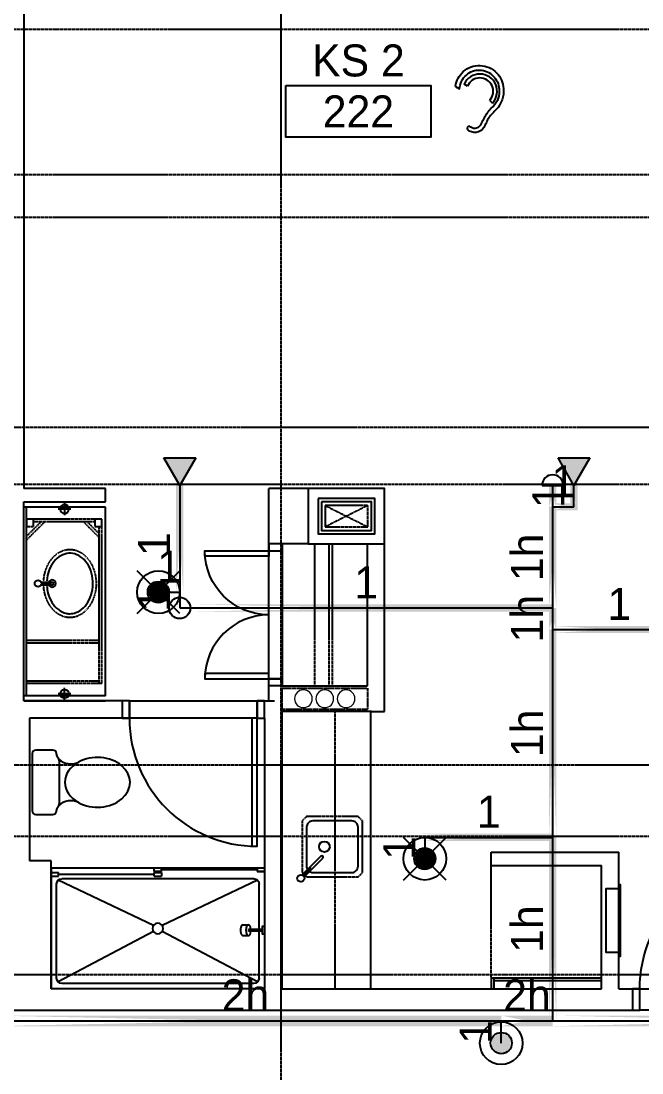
# Model space of a CAD drawing. Header units: inches. Extents: x -6955 to 13123, y -1334 to 3701.
# Drawn here: x 1898.4 to 2073.2, y 1671.9 to 1967.9 of the extents above; entities that cross this region are included whole.
import ezdxf
from ezdxf.enums import TextEntityAlignment as Align

# ---------------------------------------------------------------- set-up
doc = ezdxf.new("R2010")
doc.units = ezdxf.units.IN
doc.header["$MEASUREMENT"] = 0
doc.linetypes.add('CENTER2', pattern=[1.125, 0.75, -0.125, 0.125, -0.125])
doc.linetypes.add('HIDDEN2', pattern=[0.1875, 0.125, -0.0625])
for name, color, linetype in [('A-Door', 7, 'Continuous'), ('A-Door-Head', 8, 'Continuous'), ('A-Eqpm', 4, 'Continuous'), ('A-Flor-Case', 6, 'Continuous'), ('A-Flor-Case-Hidden', 8, 'HIDDEN2'), ('A-Flor-Outline', 4, 'Continuous'), ('A-Flor-Ovhd', 1, 'HIDDEN2'), ('A-Flor-Pfix', 7, 'Continuous'), ('A-Flor-Wall Mtd Fixture', 7, 'Continuous'), ('A-Grid(SmallScale)', 11, 'CENTER2'), ('A-HVAC', 6, 'HIDDEN2'), ('A-Tag-Rm(Scale)', 7, 'Continuous'), ('A-Wall-Full', 7, 'Continuous'), ('headdn', 7, 'Continuous'), ('PIPEBL', 4, 'Continuous'), ('pipemn', 6, 'Continuous'), ('PIPESPC', 7, 'Continuous'), ('spk-cap', 7, 'Continuous'), ('spk-piperise', 7, 'Continuous'), ('TIDYPIPE', 7, 'Continuous')]:
    doc.layers.add(name, color=color, linetype=linetype)
doc.layers.add('G-Anno-Nplt', color=140, linetype='Continuous', lineweight=18, plot=False)
doc.styles.add('PIPE', font='PIPE.SHX')
doc.styles.add('ROMANS', font='ROMANS', dxfattribs={"height": 0.25})
doc.dimstyles.new('STANDARD$7', dxfattribs={"dimtxt": 0.09375, "dimasz": 0.125, "dimexe": 0.125, "dimexo": 0.09375, "dimgap": 0.0625, "dimtad": 1, "dimdec": 6, "dimzin": 3, "dimdsep": 46, "dimlunit": 4, "dimtxsty": 'ROMANS', "dimcen": 0.09375, "dimadec": 0, "dimazin": 0, "dimtfac": 0.09375, "dimtdec": 0, "dimtofl": 0, "dimtmove": 0, "dimatfit": 3, "dimfxl": 1, "dimfrac": 2, "dimtolj": 1, "dimtzin": 3, "dimarcsym": 0})

# ---------------------------------------------------------------- blocks, each defined once
blk = doc.blocks.new('Rm Tag')
blk.add_lwpolyline([(-0.2124, 0.0759), (0.2124, 0.0759), (0.2124, -0.0759), (-0.2124, -0.0759)], close=True)
for p in [(0, 0.2858), (0, 0.1493), (0, 0)]:
    blk.add_attdef('XXX', text='', height=0.0938).set_placement(p, align=Align.MIDDLE_CENTER)
blk = doc.blocks.new('36in door')
blk.add_lwpolyline([(-1.5, -36), (0, -36), (0, 0), (-1.5, 0)], close=True)
blk.add_arc((0, 0), 36, 180, 270)
blk = doc.blocks.new('HI Symbol')
for p, q in [((-3.27, 0.7), (-4.19, 1.28)), ((3, -3.29), (3.79, -4.02))]:
    blk.add_line(p, q)
for points in [[(-6.63, 0.65, -0.182935), (-4.44, 4.8, -0.200247), (0.29, 6.53, -0.195072), (4.92, 4.47, -0.193072), (6.86, 0.03, -0.217394), (4.81, -5.88, 0.008253), (2.76, -8.08, 0.005655), (1.37, -10.89, -0.460511), (-3.3, -11.51, -0.33814)], [(-6.63, 0.65), (-5.5, -0.07, -0.195256), (-3.58, 3.85, -0.201114), (0.24, 5.25, -0.195703), (4.01, 3.58, -0.179051), (5.66, -0.07, -0.224659), (4.03, -4.95, 0.096678), (1.84, -7.53, 0.036089), (0.34, -10.32, -0.47152), (-2.7, -10.57, 0.661656), (-3.25, -11.51, -2.553875)]]:
    blk.add_lwpolyline(points, format="xyb")
for radius, end in [(4.85, 155.5899), (3.77, 157.8484)]:
    blk.add_arc((0.23, -0.73), radius, 317.2822, end)
blk = doc.blocks.new('Plumbing Chase')
at = {"layer": 'A-Flor-Outline', "linetype": 'HIDDEN2', "ltscale": 0.5}
blk.add_lwpolyline([(0.625, 0), (6.625, 0), (6.625, 24), (0.625, 24)], close=True, dxfattribs=at)
at = {"layer": 'G-Anno-Nplt'}
for centre in [(3.625, 18), (3.625, 12), (3.625, 6)]:
    blk.add_circle(centre, 2.5, dxfattribs=at)
blk = doc.blocks.new('18in door')
blk.add_lwpolyline([(0, 0), (1.5, 0), (1.5, 18), (0, 18)], close=True)
blk.add_arc((0, 0), 18, 0, 90)
blk = doc.blocks.new('Single 12x6 HVAC Shaft')
at = {"layer": 'A-Flor-Outline'}
blk.add_lwpolyline([(3.75, 17.75), (11.75, 17.75), (11.75, 3.75), (3.75, 3.75)], close=True, dxfattribs=at)
at = {"layer": 'A-HVAC'}
for p, q in [((4.75, 16.75), (10.75, 4.75)), ((4.75, 4.75), (10.75, 16.75))]:
    blk.add_line(p, q, dxfattribs=at)
blk.add_lwpolyline([(4.75, 16.75), (10.75, 16.75), (10.75, 4.75), (4.75, 4.75)], close=True, dxfattribs=at)
at = {"layer": 'A-Wall-Full'}
for points in [[(0, 21.5), (15.5, 21.5), (15.5, 0), (0, 0)], [(2.75, 18.75), (12.75, 18.75), (12.75, 2.75), (2.75, 2.75)]]:
    blk.add_lwpolyline(points, close=True, dxfattribs=at)
blk = doc.blocks.new('sink1915rear')
for p, q in [((-0.37, -1.9), (-0.37, -5.29)), ((-0.12, -1.97), (-0.12, -4.54)), ((0.13, -1.97), (0.13, -4.54)), ((0.38, -1.9), (0.38, -5.29)), ((0.38, -5.29), (-0.37, -5.29)), ((0.13, -4.54), (-0.12, -4.54))]:
    blk.add_line(p, q)
blk.add_circle((0, -1.04), 0.938)
for start, end in [(112.0243, 67.9757), (138.5829, 221.4171), (318.587, 41.413), (264.1135, 275.8865)]:
    blk.add_arc((0, -5.04), 1, start, end)
blk.add_open_spline([(-0.75, -3.54), (-1.37, -3.58), (-1.99, -3.68), (-3.59, -4.07), (-4.53, -4.46), (-6.15, -5.47), (-6.84, -6.09), (-7.86, -7.44), (-8.21, -8.17), (-8.46, -9.28), (-8.5, -9.65), (-8.5, -10.01), (-8.5, -10.59), (-8.4, -11.17), (-7.93, -12.47), (-7.49, -13.18), (-6.28, -14.46), (-5.51, -15.02), (-3.75, -15.9), (-2.76, -16.21), (-0.69, -16.54), (0.38, -16.56), (2.47, -16.29), (3.47, -16), (5.27, -15.17), (6.07, -14.63), (7.34, -13.38), (7.81, -12.68), (8.41, -11.21), (8.54, -10.45), (8.44, -8.94), (8.22, -8.19), (7.42, -6.76), (6.85, -6.1), (5.41, -4.95), (4.55, -4.47), (2.7, -3.81), (1.74, -3.61), (0.75, -3.54)], degree=3, knots=[4.798605, 4.798605, 4.798605, 4.798605, 5.014176, 5.014176, 5.378501, 5.378501, 5.742827, 5.742827, 6.107152, 6.107152, 6.283185, 6.283185, 6.283185, 6.561131, 6.561131, 6.925457, 6.925457, 7.289782, 7.289782, 7.654107, 7.654107, 8.018433, 8.018433, 8.382758, 8.382758, 8.747084, 8.747084, 9.111409, 9.111409, 9.475734, 9.475734, 9.84006, 9.84006, 10.204385, 10.204385, 10.56871, 10.56871, 10.909356, 10.909356, 10.909356, 10.909356])
at = {"layer": 'A-Flor-Case-Hidden', "linetype": 'HIDDEN2', "ltscale": 0.25}
blk.add_ellipse((0, -10.01), major_axis=(-9.5, 0), ratio=0.789474, start_param=4.791408, end_param=10.916548, dxfattribs=at)
blk = doc.blocks.new('wall sconce')
for p, q in [((0, 0), (3.75, 0)), ((2, -1.75), (2, 1.75))]:
    blk.add_line(p, q)
blk.add_circle((2, 0), 1.25)
blk = doc.blocks.new('41in Std Vanity')
at = {"layer": 'A-Flor-Case'}
for p, q in [((23, 54.5), (0, 54.5)), ((0.75, 1.5), (0.75, 54.5)), ((23, 1.5), (23, 54.5)), ((23, 1.5), (0, 1.5))]:
    blk.add_line(p, q, dxfattribs=at)
at = {"layer": 'A-Flor-Case-Hidden'}
for p, q in [((22, 51.12), (0.75, 51.12)), ((4.83, 50.38), (0.75, 46.3)), ((5.89, 50.38), (0.75, 45.24)), ((20, 50.38), (2.75, 50.38)), ((16.86, 50.38), (21.25, 45.99)), ((17.92, 50.38), (21.25, 47.05)), ((22, 4.88), (22, 51.12)), ((21.25, 4.88), (21.25, 49.12)), ((21.25, 17), (0.75, 17)), ((21.25, 16.25), (0.75, 16.25)), ((21.25, 5.62), (0.75, 5.62)), ((22, 4.88), (0.75, 4.88))]:
    blk.add_line(p, q, dxfattribs=at)
for points in [[(0.75, 49.12), (2.75, 49.12), (2.75, 51.12), (0.75, 51.12)], [(20, 49.12), (22, 49.12), (22, 51.12), (20, 51.12)]]:
    blk.add_lwpolyline(points, close=True, dxfattribs=at)
at = {"layer": 'A-Wall-Full'}
for p, q in [((0, 0), (0, 56)), ((0, 56), (23, 56)), ((23, 0), (0, 0))]:
    blk.add_line(p, q, dxfattribs=at)
at = {"layer": 'A-Flor-Pfix', "rotation": 90}
blk.add_blockref('sink1915rear', (2.99, 33.06), dxfattribs=at)
at = {"layer": 'A-Flor-Wall Mtd Fixture', "xscale": -1, "rotation": 90}
blk.add_blockref('wall sconce', (11.5, 56), dxfattribs=at)
at = {"layer": 'A-Flor-Wall Mtd Fixture', "rotation": 90}
blk.add_blockref('wall sconce', (11.5, 0), dxfattribs=at)
blk = doc.blocks.new('shower head')
for p, q in [((0.5, 0.25), (4.48, 0.25)), ((6.04, 1.5), (4.5, 1.5)), ((0.5, -0.25), (4.48, -0.25)), ((6.02, -1.5), (4.49, -1.5))]:
    blk.add_line(p, q)
blk.add_lwpolyline([(0, -1.12), (0.5, -1.12), (0.5, 1.12), (0, 1.12)], close=True)
at = {"extrusion": (0, 0, -1)}
for centre, start_param, end_param in [((4.5, 0), 4.878708, 10.826996), ((6.02, 0), 6.265998, 9.430839)]:
    blk.add_ellipse(centre, major_axis=(0, 1.5), ratio=0.483735, start_param=start_param, end_param=end_param, dxfattribs=at)
blk.add_open_spline([(4.48, 0.25), (4.49, 0.2), (4.49, 0.16), (4.49, 0.11), (4.5, 0.04), (4.5, -0.04), (4.49, -0.11), (4.49, -0.16), (4.49, -0.21), (4.48, -0.25)], degree=3, knots=[7.6339989, 7.6339989, 7.6339989, 7.6339989, 7.7552894, 7.7552894, 7.7552894, 7.9540134, 7.9540134, 7.9540134, 8.074038, 8.074038, 8.074038, 8.074038])
blk = doc.blocks.new('shower door')
at = {"layer": 'A-Flor-Case'}
for p, q in [((-31, -1), (-31, 0)), ((-29, 0), (-31, 0)), ((-29, -1), (-29, 0)), ((0, 0), (-2, 0)), ((-2, 0), (-2, -1)), ((-59.99, -1.26), (-57.99, -1.26)), ((-59.99, -2.26), (-57.99, -2.26)), ((-57.99, -2.26), (-57.99, -1.26)), ((-57.99, -1.76), (-31, -1.76)), ((-29, -1), (-31, -1)), ((-31, -1.26), (-29, -1.26)), ((-31, -2.26), (-31, -1.26)), ((-31, -2.26), (-29, -2.26)), ((-2, -0.5), (-29, -0.5)), ((-29, -1.26), (-29, -2.26)), ((0, -1), (-2, -1)), ((-2, -1), (0, -1))]:
    blk.add_line(p, q, dxfattribs=at)
blk = doc.blocks.new('30x34 shower')
at = {"layer": 'A-Flor-Pfix'}
for p, q in [((0, -34), (0, 0)), ((60, 0), (0, 0)), ((60, -34), (60, 0)), ((28.75, -16.18), (1.94, -1.94)), ((57, -1.5), (3, -1.5)), ((58.06, -1.94), (31.25, -16.18)), ((1.5, -3), (1.5, -29.5)), ((58.5, -3), (58.5, -29.5)), ((28.75, -17.82), (1.94, -30.56)), ((58.06, -30.56), (31.25, -17.82)), ((57, -31), (3, -31)), ((60, -34), (0, -34))]:
    blk.add_line(p, q, dxfattribs=at)
blk.add_circle((30, -17), 1.5, dxfattribs=at)
for centre, start, end in [((3, -3), 90, 180), ((57, -3), 0, 90), ((3, -29.5), 180, 270), ((57, -29.5), 270, 0)]:
    blk.add_arc(centre, 1.5, start, end, dxfattribs=at)
at = {"xscale": -1, "rotation": 179.9999999999999}
blk.add_blockref('shower door', (60, -34), dxfattribs=at)
at = {"layer": 'A-Flor-Pfix', "rotation": 180.0000000001253}
blk.add_blockref('shower head', (60, -16.5), dxfattribs=at)
blk = doc.blocks.new('Toiliet American Std Cadet Pro')
for p, q in [((5.84, 9.06), (1, 9.06)), ((0, 8.06), (0, -8.06)), ((6.84, 7.9), (6.84, 8.06)), ((7.53, 6.52), (7, 7.36)), ((7.69, -5.98), (7.69, 5.98)), ((6.84, -8.06), (6.84, -7.9)), ((7, -7.36), (7.53, -6.52)), ((1, -9.06), (5.84, -9.06))]:
    blk.add_line(p, q)
for centre, radius, start, end in [((1, 8.06), 1, 90, 180), ((5.84, 8.06), 1, 0, 90), ((7.84, 7.9), 1, 180, 212.4157), ((6.69, 5.98), 1, 0, 32.4157), ((10.89, 10.1), 4.91, 226.8784, 295.5831), ((10.89, -10.1), 4.91, 64.417, 133.1217), ((1, -8.06), 1, 180, 270), ((5.84, -8.06), 1, 270, 0), ((7.84, -7.9), 1, 147.5844, 180), ((6.69, -5.98), 1, 327.5844, 0)]:
    blk.add_arc(centre, radius, start, end)
for start_param, end_param in [(4.086017, 8.480354), (2.197169, 4.086017)]:
    blk.add_ellipse((18.39, 0), major_axis=(9.17, 0), ratio=0.762999, start_param=start_param, end_param=end_param)
blk = doc.blocks.new('kitchen faucet')
for p, q in [((0.93, 0.38), (8.38, 0.38)), ((1, 0.12), (4, 0.12)), ((4, -0.12), (4, 0.12)), ((0.93, -0.38), (8.38, -0.38)), ((1, -0.12), (4, -0.12))]:
    blk.add_line(p, q)
blk.add_circle((0, 0), 1)
blk.add_arc((8.38, 0), 0.375, 270, 90)
blk = doc.blocks.new('kitchen sink')
blk.add_lwpolyline([(-14.94, -6.97, 0.143329), (-14, -7.25), (-3, -7.25, 0.414214), (-1.25, -5.5), (-1.25, 5.5, 0.414214), (-3, 7.25), (-14, 7.25, 0.414214), (-15.75, 5.5), (-15.75, -5.5, 0.143329), (-15.47, -6.44, 0.143329)], format="xyb")
blk.add_circle((-10.75, 0), 1.5)
at = {"layer": 'A-Flor-Case-Hidden'}
for p, q in [((-15.75, 8.5), (-17, 7.25)), ((-1.25, 8.5), (0, 7.25)), ((-16.64, -7.61), (-17, -7.25)), ((-15.75, -8.5), (-16.11, -8.14)), ((-1.25, -8.5), (0, -7.25))]:
    blk.add_line(p, q, dxfattribs=at)
for points in [[(-17, 7.25), (-17, -7.25)], [(-1.25, 8.5), (-15.75, 8.5)], [(0, -7.25), (0, 7.25)], [(-15.75, -8.5), (-1.25, -8.5)]]:
    blk.add_lwpolyline(points, dxfattribs=at)
at = {"rotation": 45.00000000000001}
blk.add_blockref('kitchen faucet', (-17.38, -8.88), dxfattribs=at)
blk = doc.blocks.new('side2')
for p, q in [((0, 0), (7.79, 4.5)), ((7.79, 4.5), (7.79, -4.5)), ((7.79, -4.5), (0, 0))]:
    blk.add_line(p, q)
blk.add_solid([(7.79, -4.5), (0, 0), (7.79, 4.5)])
blk = doc.blocks.new('dpend2')
for p, q in [((-6, -6), (6, 6)), ((6, -6), (-6, 6))]:
    blk.add_line(p, q)
for radius in [6, 3]:
    blk.add_circle((0, 0), radius)
for points in [[(0, 0), (0, 3), (-2.12, 2.14)], [(0, 0), (0, 3), (2.12, 2.14)], [(0, 0), (-3, 0), (-2.08, 2.07)], [(0, 0), (-3, 0), (-2.08, -2.07)], [(0, 0), (0, -3), (-2.12, -2.14)], [(0, 0), (3, 0), (2.08, 2.07)], [(0, 0), (3, 0), (2.08, -2.07)], [(0, 0), (0, -3), (2.12, -2.14)]]:
    blk.add_solid(points)
blk = doc.blocks.new('dpend1')
for radius in [6, 3]:
    blk.add_circle((0, 0), radius)
for points in [[(0.01, 2.97), (-2.53, -1.59), (-2.62, 1.36)], [(0.01, 2.97), (-2.49, -1.59), (2.52, -1.59)], [(2.52, -1.59), (0.01, 2.97), (2.6, 1.47)], [(2.52, -1.59), (-2.53, -1.59), (0.01, -2.98)]]:
    blk.add_solid(points)
blk = doc.blocks.new('PIPESPC')
at = {"layer": 'PIPESPC', "style": 'PIPE', "width": 0.9}
blk.add_attdef('SIZE', text='', height=9, dxfattribs=at).set_placement((0, 4.02), align=Align.CENTER)
at = {"layer": 'PIPESPC', "style": 'PIPE', "flags": 1}
blk.add_attdef('SCHED', (25.3, 3.89), '', height=9, dxfattribs=at)
blk = doc.blocks.new('CAP')
blk.add_line((0, 3), (0, -3))
blk.add_arc((0, 0), 3, 270, 90)
blk = doc.blocks.new('rise')
blk.add_circle((0, 0), 3)

msp = doc.modelspace()

# ---------------------------------------------------------------- linework, layer by layer
at = {"layer": 'A-Door'}
for points in [[(1968.1497, 1818.8159), (1971.8997, 1818.8159), (1971.8997, 1820.8159), (1968.1497, 1820.8159)], [(1968.1497, 1782.8159), (1971.8997, 1782.8159), (1971.8997, 1780.8159), (1968.1497, 1780.8159)], [(1928.9013, 1776.5773), (1926.9013, 1776.5773), (1926.9013, 1771.7023), (1928.9013, 1771.7023)], [(1966.9013, 1776.5773), (1964.9013, 1776.5773), (1964.9013, 1771.7023), (1966.9013, 1771.7023)], [(2072.5897, 1695.5773), (2070.5897, 1695.5773), (2070.5897, 1689.5773), (2072.5897, 1689.5773)]]:
    msp.add_lwpolyline(points, close=True, dxfattribs=at)
at = {"layer": 'A-Door-Head'}
for points in [[(1968.1497, 1818.8159), (1971.8997, 1818.8159), (1971.8997, 1782.8159), (1968.1497, 1782.8159)], [(1928.9013, 1776.5773), (1964.9013, 1776.5773), (1964.9013, 1771.7023), (1928.9013, 1771.7023)], [(2072.5897, 1695.5773), (2108.5897, 1695.5773), (2108.5897, 1689.5773), (2072.5897, 1689.5773)]]:
    msp.add_lwpolyline(points, close=True, dxfattribs=at)
at = {"layer": 'A-Eqpm'}
for points in [[(2066.6697, 1723.8259), (2066.6697, 1705.8259), (2063.1697, 1705.8259), (2063.1697, 1723.8259)], [(2066.6697, 1724.8259), (2066.6697, 1704.8259), (2067.1697, 1704.8259), (2067.1697, 1724.8259)]]:
    msp.add_lwpolyline(points, close=True, dxfattribs=at)
at = {"layer": 'A-Flor-Case'}
for p, q in [((1996.7947, 1773.5773), (1996.7947, 1695.5773)), ((2030.7947, 1698.7023), (2061.7947, 1698.7023)), ((2030.7947, 1698.7023), (2030.7947, 1695.7023)), ((2031.5447, 1698.7023), (2031.5447, 1695.7023)), ((2031.5447, 1697.9523), (2061.7947, 1697.9523))]:
    msp.add_line(p, q, dxfattribs=at)
at = {"layer": 'A-Flor-Ovhd'}
for p, q in [((1981.1047, 1780.9523), (1981.1047, 1820.8273)), ((1985.1047, 1780.9523), (1985.1047, 1820.8273)), ((1986.1047, 1780.9523), (1986.1047, 1820.8273)), ((1986.7947, 1695.5773), (1986.7947, 1773.3273)), ((2030.7947, 1698.7023), (2030.7947, 1730.3273))]:
    msp.add_line(p, q, dxfattribs=at)
at = {"layer": 'A-Grid(SmallScale)'}
for p, q in [((1971.5897, 3132.3201), (1971.5897, 1223.6428)), ((-6.4103, 1965.5773), (3801.5897, 1965.5773)), ((3801.5897, 1912.5773), (-6.4103, 1912.5773)), ((17.7045, 1853.5773), (3801.5897, 1853.5773)), ((-6.4103, 1837.5773), (3801.5897, 1837.5773)), ((19.3911, 1758.5773), (3801.5897, 1758.5773)), ((-6.4103, 1738.5773), (3801.5897, 1738.5773)), ((3799.5897, 1699.5773), (8.3999, 1699.5773))]:
    msp.add_line(p, q, dxfattribs=at)
msp.add_lwpolyline([(3801.5897, 1924.5773), (18.5272, 1924.5773), (6.4647, 1939.3898), (-40.7853, 1939.3898)], dxfattribs=at)
at = {"layer": 'A-Wall-Full'}
for p, q in [((1899.1497, 1970.2023), (1899.1497, 1836.3273)), ((1922.1497, 1836.3273), (1899.1497, 1836.3273)), ((1922.1497, 1832.5773), (1922.1497, 1836.3273)), ((1968.1497, 1818.8273), (1968.1497, 1836.3273)), ((2000.7747, 1836.3273), (1968.1497, 1836.3273)), ((2000.7747, 1773.5773), (2000.7747, 1836.3273)), ((1899.1497, 1832.5773), (1922.1497, 1832.5773)), ((1979.2747, 1820.8273), (1971.8997, 1820.8273)), ((1971.8997, 1820.8273), (1971.8997, 1818.8273)), ((1995.8997, 1780.8273), (1995.8997, 1820.8273)), ((1968.1497, 1818.8273), (1971.8997, 1818.8273)), ((1968.1497, 1776.5773), (1968.1497, 1782.8273)), ((1968.1497, 1782.8273), (1971.8997, 1782.8273)), ((1971.8997, 1780.8273), (1971.8997, 1782.8273)), ((1971.8997, 1780.8273), (1995.8997, 1780.8273)), ((1899.1497, 1776.5773), (1922.1497, 1776.5773)), ((1928.9197, 1776.5773), (1900.7747, 1776.5773)), ((1928.9197, 1776.5773), (1928.9197, 1771.7023)), ((1964.9197, 1776.5773), (1969.7747, 1776.5773)), ((1964.9197, 1771.7023), (1964.9197, 1776.5773)), ((1971.7947, 1773.5773), (1971.7947, 1695.5773)), ((1997.0447, 1773.5773), (1971.7947, 1773.5773)), ((1996.7947, 1773.5773), (2000.7747, 1773.5773)), ((1900.7747, 1771.7023), (1900.7747, 1731.5773)), ((1900.7747, 1771.7023), (1900.7747, 1731.5773)), ((1928.9197, 1771.7023), (1900.7747, 1771.7023)), ((1964.9197, 1771.7023), (1966.9197, 1771.7023)), ((1964.9197, 1771.7023), (1966.9197, 1771.7023)), ((1966.9197, 1771.7023), (1966.9197, 1695.5773)), ((1906.9197, 1731.5773), (1900.7747, 1731.5773)), ((1906.9197, 1695.5773), (1906.9197, 1731.5773)), ((2030.7947, 1730.3273), (2030.7947, 1734.0773)), ((2030.7947, 1734.0773), (2066.6697, 1734.0773)), ((2066.6697, 1695.5773), (2066.6697, 1734.0773)), ((2030.7947, 1730.3273), (2061.7947, 1730.3273)), ((2061.7947, 1695.5773), (2061.7947, 1730.3273)), ((1966.9197, 1695.5773), (1910.4197, 1695.5773)), ((1971.7947, 1695.5773), (2061.7947, 1695.5773)), ((2066.6697, 1695.5773), (2072.5897, 1695.5773)), ((2072.5897, 1689.5773), (2072.5897, 1695.5773)), ((1889.5897, 1689.5773), (2072.5897, 1689.5773))]:
    msp.add_line(p, q, dxfattribs=at)
at = {"layer": 'PIPEBL'}
for p, q in [((1943.0747, 1837.2124), (1943.0747, 1807.2124)), ((2048.0747, 1831.2124), (2048.0747, 1837.2124)), ((2054.0747, 1831.2124), (2054.0747, 1837.2124)), ((2048.0747, 1831.2124), (2054.0747, 1831.2124)), ((2048.0747, 1802.7474), (2048.0747, 1831.2124)), ((1937.0747, 1807.2124), (1943.0747, 1807.2124)), ((1943.0747, 1807.2124), (1943.0747, 1802.7474)), ((1943.0747, 1802.7474), (2048.0747, 1802.7474)), ((2048.0747, 1796.7124), (2048.0747, 1802.7474)), ((2048.0747, 1796.7124), (2085.5747, 1796.7124)), ((2048.0747, 1738.2124), (2048.0747, 1796.7124)), ((2012.0747, 1738.2124), (2048.0747, 1738.2124)), ((2012.0747, 1738.2124), (2012.0747, 1732.2124)), ((2048.0747, 1686.5773), (2048.0747, 1738.2124)), ((2033.5897, 1680.3201), (2033.5897, 1686.5773))]:
    msp.add_line(p, q, dxfattribs=at)
at = {"layer": 'pipemn'}
for p, q in [((1889.5897, 1686.5773), (2033.5897, 1686.5773)), ((2033.5897, 1686.5773), (2048.0747, 1686.5773)), ((2048.0747, 1686.5773), (2179.9647, 1686.5773))]:
    msp.add_line(p, q, dxfattribs=at)
at = {"layer": 'TIDYPIPE', "color": 7}
for points, const_width in [([(1943.0747, 1807.2124), (1943.0747, 1837.2124)], 2), ([(2048.0747, 1831.2124), (2048.0747, 1837.2124)], 2), ([(2054.0747, 1830.2124), (2054.0747, 1837.2124)], 2), ([(2048.0747, 1802.7474), (2048.0747, 1831.2124)], 2), ([(2048.0747, 1831.2124), (2055.0747, 1831.2124)], 2), ([(1947.5747, 1802.7474), (2048.0747, 1802.7474)], 2), ([(2048.0747, 1796.7124), (2048.0747, 1802.7474)], 2), ([(2048.0747, 1738.2124), (2048.0747, 1796.7124)], 2), ([(2048.0747, 1796.7124), (2079.5747, 1796.7124)], 2), ([(2011.0747, 1738.2124), (2048.0747, 1738.2124)], 2), ([(2048.0747, 1686.5773), (2048.0747, 1738.2124)], 2), ([(1889.5897, 1686.5773), (2033.5897, 1686.5773)], 3), ([(2033.5897, 1686.5773), (2048.0747, 1686.5773)], 3), ([(2048.0747, 1686.5773), (2179.9647, 1686.5773)], 3)]:
    msp.add_lwpolyline(points, close=True, dxfattribs=dict(at, const_width=const_width))

# ---------------------------------------------------------------- block references
at = {"extrusion": (0, 0, -1), "zscale": -1, "rotation": 270}
for name, p in [('Single 12x6 HVAC Shaft', (-2000.7747, 1836.3273)), ('Plumbing Chase', (-1995.8997, 1780.8273))]:
    msp.add_blockref(name, p, dxfattribs=at)
msp.add_blockref('41in Std Vanity', (1899.1497, 1776.5773))
at = {"layer": 'A-Door', "extrusion": (0, 0, -1), "zscale": -1, "rotation": 270}
msp.add_blockref('18in door', (-1968.1497, 1818.8159), dxfattribs=at)
at = {"layer": 'A-Door', "rotation": 90}
msp.add_blockref('18in door', (1968.1497, 1782.8159), dxfattribs=at)
at = {"layer": 'A-Door'}
msp.add_blockref('36in door', (1964.9013, 1771.7023), dxfattribs=at)
at = {"layer": 'A-Door', "xscale": -1, "rotation": 180}
msp.add_blockref('36in door', (2108.5897, 1695.5773), dxfattribs=at)
at = {"layer": 'A-Flor-Pfix'}
for name, p in [('Toiliet American Std Cadet Pro', (1901.5247, 1753.7023)), ('kitchen sink', (1994.5447, 1735.5773))]:
    msp.add_blockref(name, p, dxfattribs=at)
at = {"layer": 'A-Flor-Pfix', "extrusion": (0, 0, -1), "zscale": -1, "rotation": 180}
msp.add_blockref('30x34 shower', (-1906.9197, 1695.5773), dxfattribs=at)
at = {"layer": 'A-Tag-Rm(Scale)'}
ref = msp.add_blockref('Rm Tag', (1993.3848, 1942.4708), dxfattribs=dict(at, xscale=96, yscale=96, zscale=96))
ref.add_attrib('XXX', 'KS 2', dxfattribs={"layer": '0', "height": 9}).set_placement((1993.3848, 1956.8018), align=Align.MIDDLE_CENTER)
ref.add_attrib('XXX', '222', dxfattribs={"layer": '0', "height": 9}).set_placement((1993.3848, 1942.4708), align=Align.MIDDLE_CENTER)
msp.add_blockref('HI Symbol', (2027.3502, 1948.8453), dxfattribs=at)
at = {"layer": 'headdn', "rotation": 90}
for p in [(1943.0747, 1837.2124), (2054.0747, 1837.2124)]:
    msp.add_blockref('side2', p, dxfattribs=at)
at = {"layer": 'headdn'}
for name, p in [('dpend2', (1937.0747, 1807.2124)), ('dpend2', (2012.0747, 1732.2124)), ('dpend1', (2033.5897, 1680.3201))]:
    msp.add_blockref(name, p, dxfattribs=at)
at = {"layer": 'PIPESPC'}
ref = msp.add_blockref('PIPESPC', (2051.0747, 1831.2124), dxfattribs=at)
ref.add_attrib('SIZE', '1', dxfattribs={"color": 0, "height": 9, "style": 'PIPE'}).set_placement((2051.0747, 1831.2124), align=Align.BOTTOM_CENTER)
ref = msp.add_blockref('PIPESPC', (2054.0747, 1834.2124), dxfattribs=dict(at, rotation=90))
ref.add_attrib('SIZE', '1', dxfattribs={"color": 0, "height": 9, "rotation": 90, "style": 'PIPE'}).set_placement((2054.0747, 1834.2124), align=Align.BOTTOM_CENTER)
ref = msp.add_blockref('PIPESPC', (1943.0747, 1820.7124), dxfattribs=dict(at, rotation=90))
ref.add_attrib('SIZE', '1', dxfattribs={"color": 0, "height": 9, "rotation": 90, "style": 'PIPE'}).set_placement((1943.0747, 1820.7124), align=Align.BOTTOM_CENTER)
ref = msp.add_blockref('PIPESPC', (2048.0747, 1816.9799), dxfattribs=dict(at, rotation=90))
ref.add_attrib('SIZE', '1h', dxfattribs={"color": 0, "height": 9, "rotation": 90, "style": 'PIPE'}).set_placement((2048.0747, 1816.9799), align=Align.BOTTOM_CENTER)
ref = msp.add_blockref('PIPESPC', (1940.0747, 1807.2124), dxfattribs=at)
ref.add_attrib('SIZE', '1', dxfattribs={"color": 0, "height": 9, "style": 'PIPE'}).set_placement((1940.0747, 1807.2124), align=Align.BOTTOM_CENTER)
ref = msp.add_blockref('PIPESPC', (1995.5747, 1802.7474), dxfattribs=at)
ref.add_attrib('SIZE', '1', dxfattribs={"color": 0, "height": 9, "style": 'PIPE'}).set_placement((1995.5747, 1802.7474), align=Align.BOTTOM_CENTER)
ref = msp.add_blockref('PIPESPC', (2066.8247, 1796.7124), dxfattribs=at)
ref.add_attrib('SIZE', '1', dxfattribs={"color": 0, "height": 9, "style": 'PIPE'}).set_placement((2066.8247, 1796.7124), align=Align.BOTTOM_CENTER)
ref = msp.add_blockref('PIPESPC', (1943.0747, 1804.9799), dxfattribs=dict(at, rotation=90))
ref.add_attrib('SIZE', '1', dxfattribs={"color": 0, "height": 9, "rotation": 90, "style": 'PIPE'}).set_placement((1943.0747, 1804.9799), align=Align.BOTTOM_CENTER)
ref = msp.add_blockref('PIPESPC', (2048.0747, 1799.7299), dxfattribs=dict(at, rotation=90))
ref.add_attrib('SIZE', '1h', dxfattribs={"color": 0, "height": 9, "rotation": 90, "style": 'PIPE'}).set_placement((2048.0747, 1799.7299), align=Align.BOTTOM_CENTER)
ref = msp.add_blockref('PIPESPC', (2048.0747, 1767.4624), dxfattribs=dict(at, rotation=90))
ref.add_attrib('SIZE', '1h', dxfattribs={"color": 0, "height": 9, "rotation": 90, "style": 'PIPE'}).set_placement((2048.0747, 1767.4624), align=Align.BOTTOM_CENTER)
ref = msp.add_blockref('PIPESPC', (2030.0747, 1738.2124), dxfattribs=at)
ref.add_attrib('SIZE', '1', dxfattribs={"color": 0, "height": 9, "style": 'PIPE'}).set_placement((2030.0747, 1738.2124), align=Align.BOTTOM_CENTER)
ref = msp.add_blockref('PIPESPC', (2012.0747, 1735.2124), dxfattribs=dict(at, rotation=90))
ref.add_attrib('SIZE', '1', dxfattribs={"color": 0, "height": 9, "rotation": 90, "style": 'PIPE'}).set_placement((2012.0747, 1735.2124), align=Align.BOTTOM_CENTER)
ref = msp.add_blockref('PIPESPC', (2048.0747, 1712.3948), dxfattribs=dict(at, rotation=90))
ref.add_attrib('SIZE', '1h', dxfattribs={"color": 0, "height": 9, "rotation": 90, "style": 'PIPE'}).set_placement((2048.0747, 1712.3948), align=Align.BOTTOM_CENTER)
ref = msp.add_blockref('PIPESPC', (1961.5897, 1686.5773), dxfattribs=at)
ref.add_attrib('SIZE', '2h', dxfattribs={"color": 0, "height": 9, "style": 'PIPE'}).set_placement((1961.5897, 1686.5773), align=Align.BOTTOM_CENTER)
ref = msp.add_blockref('PIPESPC', (2040.8322, 1686.5773), dxfattribs=at)
ref.add_attrib('SIZE', '2h', dxfattribs={"color": 0, "height": 9, "style": 'PIPE'}).set_placement((2040.8322, 1686.5773), align=Align.BOTTOM_CENTER)
ref = msp.add_blockref('PIPESPC', (2033.5897, 1683.4487), dxfattribs=dict(at, rotation=90))
ref.add_attrib('SIZE', '1', dxfattribs={"color": 0, "height": 9, "rotation": 90, "style": 'PIPE'}).set_placement((2033.5897, 1683.4487), align=Align.BOTTOM_CENTER)
at = {"layer": 'spk-cap', "rotation": 90.00000000002773}
msp.add_blockref('CAP', (2048.0747, 1837.2124), dxfattribs=at)
at = {"layer": 'spk-piperise', "rotation": 180.0000000000555}
msp.add_blockref('rise', (1943.0747, 1802.7474), dxfattribs=at)

# ---------------------------------------------------------------- leaders
at = {"layer": 'PIPESPC'}
msp.add_leader([(1582.412, 1861.8818), (2022.5429, 2100.7394), (2028.5143, 2100.7394)], dimstyle='STANDARD$7', dxfattribs=at)

doc.saveas('drawing.dxf')
